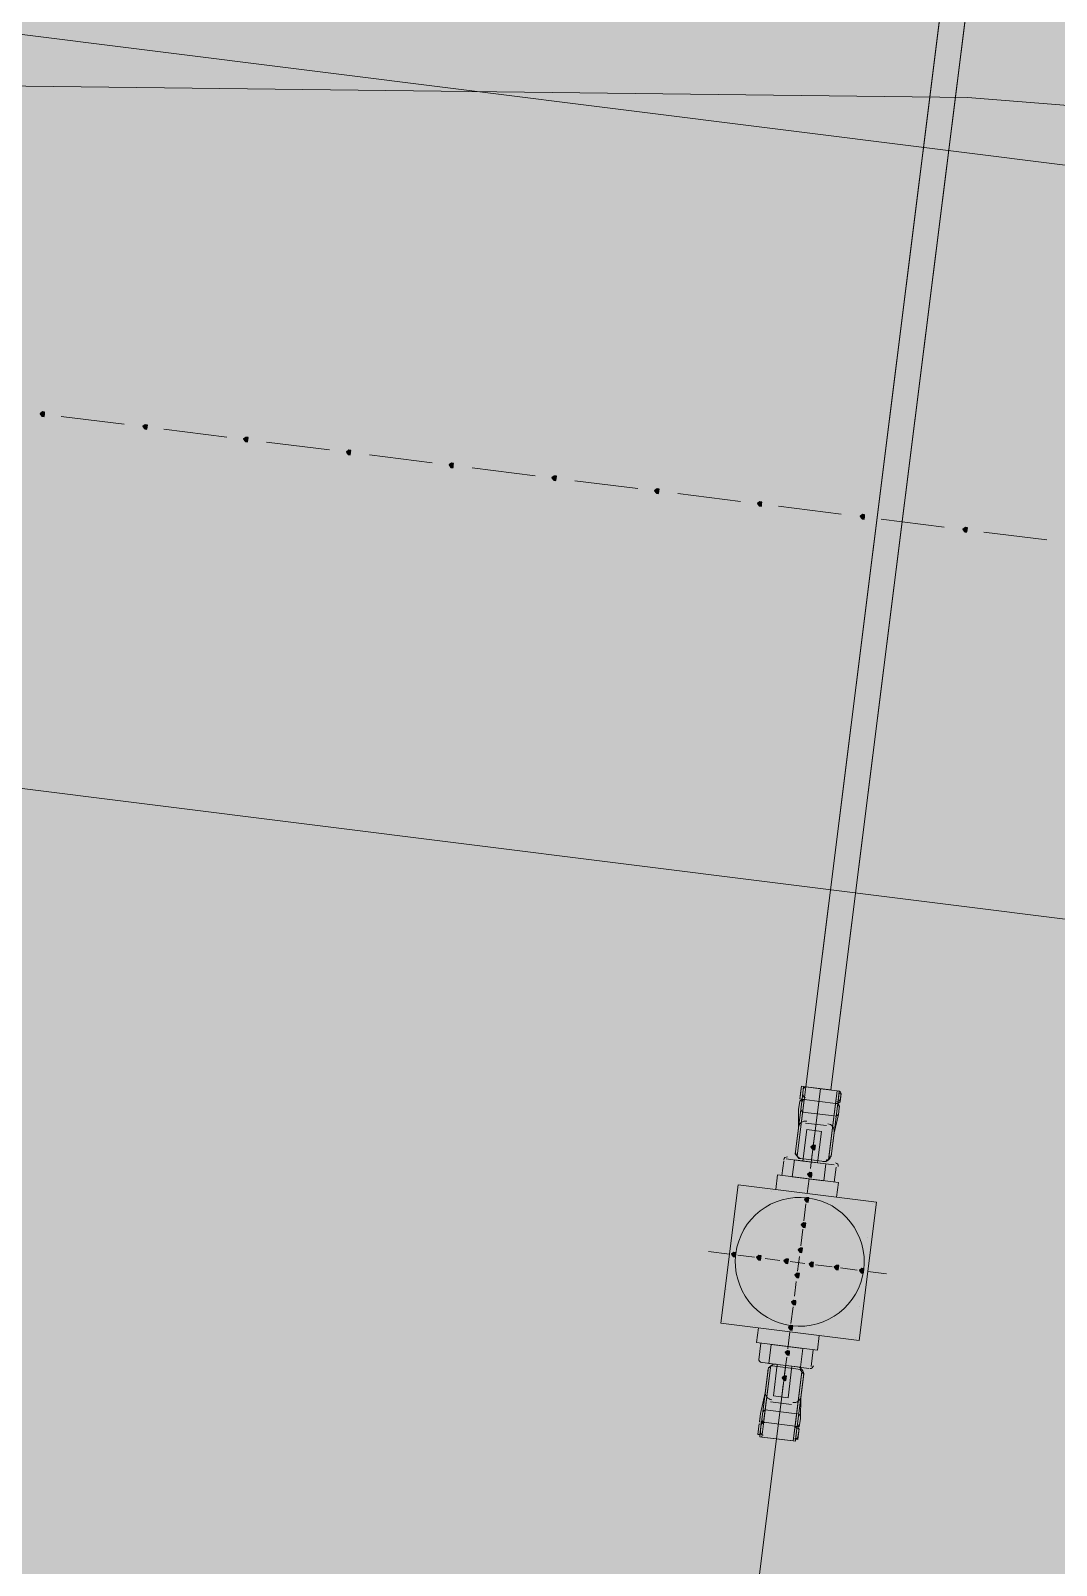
# Model space of a CAD drawing. Header units: metres. Extents: x -4 to 509425, y 7549 to 4732445.
# Drawn here: x 475991.48 to 475995.58, y 4719735.86 to 4719742.01 of the extents above; entities that cross this region are included whole.
import ezdxf

# ---------------------------------------------------------------- set-up
doc = ezdxf.new("R2010")
doc.units = ezdxf.units.M
doc.header["$LTSCALE"] = 0.01
doc.header["$MEASUREMENT"] = 0
doc.layers.get('0').update_dxf_attribs({"lineweight": 0})
doc.layers.add('_SUBESTACIÓN', color=1, linetype='Continuous')
doc.layers.add('SUBESTACION LA VID', color=253, linetype='Continuous')
doc.layers.add('_Yacimiento Arq 100m', color=7, linetype='Continuous', true_color=0xf8991e)

# ---------------------------------------------------------------- blocks, each defined once
blk = doc.blocks.new('A$Cfff6051d')
at = {"layer": 'SUBESTACION LA VID', "transparency": 33554687}
h = blk.add_hatch(color=256, dxfattribs=at)
h.dxf.hatch_style = 2
h.paths.add_polyline_path([(475991.5297, 4719740.4741), (475991.5307, 4719740.4825), (475991.5223, 4719740.4836), (475991.5129, 4719740.4762), (475991.5202, 4719740.4668), (475991.5286, 4719740.4657)])
h = blk.add_hatch(color=256, dxfattribs=at)
h.dxf.hatch_style = 2
h.paths.add_polyline_path([(475991.9413, 4719740.4225), (475991.9424, 4719740.4309), (475991.934, 4719740.432), (475991.9245, 4719740.4246), (475991.9318, 4719740.4152), (475991.9402, 4719740.4141)])
h = blk.add_hatch(color=256, dxfattribs=at)
h.dxf.hatch_style = 2
h.paths.add_polyline_path([(475992.3445, 4719740.372), (475992.3456, 4719740.3804), (475992.3372, 4719740.3814), (475992.3277, 4719740.3741), (475992.3351, 4719740.3646), (475992.3435, 4719740.3636)])
h = blk.add_hatch(color=256, dxfattribs=at)
h.dxf.hatch_style = 2
h.paths.add_polyline_path([(475992.7561, 4719740.3204), (475992.7572, 4719740.3288), (475992.7488, 4719740.3298), (475992.7393, 4719740.3225), (475992.7467, 4719740.313), (475992.7551, 4719740.312)])
h = blk.add_hatch(color=256, dxfattribs=at)
h.dxf.hatch_style = 2
h.paths.add_polyline_path([(475993.1677, 4719740.2688), (475993.1688, 4719740.2772), (475993.1604, 4719740.2782), (475993.1509, 4719740.2709), (475993.1583, 4719740.2614), (475993.1667, 4719740.2604)])
h = blk.add_hatch(color=256, dxfattribs=at)
h.dxf.hatch_style = 2
h.paths.add_polyline_path([(475993.5794, 4719740.2172), (475993.5804, 4719740.2256), (475993.572, 4719740.2266), (475993.5626, 4719740.2193), (475993.5699, 4719740.2098), (475993.5783, 4719740.2088)])
h = blk.add_hatch(color=256, dxfattribs=at)
h.dxf.hatch_style = 2
h.paths.add_polyline_path([(475993.991, 4719740.1656), (475993.992, 4719740.174), (475993.9836, 4719740.175), (475993.9742, 4719740.1677), (475993.9815, 4719740.1582), (475993.9899, 4719740.1572)])
h = blk.add_hatch(color=256, dxfattribs=at)
h.dxf.hatch_style = 2
h.paths.add_polyline_path([(475994.4026, 4719740.114), (475994.4036, 4719740.1224), (475994.3952, 4719740.1234), (475994.3858, 4719740.1161), (475994.3931, 4719740.1066), (475994.4015, 4719740.1056)])
h = blk.add_hatch(color=256, dxfattribs=at)
h.dxf.hatch_style = 2
h.paths.add_polyline_path([(475994.8142, 4719740.0624), (475994.8153, 4719740.0708), (475994.8069, 4719740.0718), (475994.7974, 4719740.0645), (475994.8048, 4719740.055), (475994.8132, 4719740.054)])
h = blk.add_hatch(color=256, dxfattribs=at)
h.dxf.hatch_style = 2
h.paths.add_polyline_path([(475995.2258, 4719740.0108), (475995.2269, 4719740.0192), (475995.2185, 4719740.0202), (475995.209, 4719740.0129), (475995.2164, 4719740.0034), (475995.2248, 4719740.0024)])
h = blk.add_hatch(color=256, dxfattribs=at)
h.dxf.hatch_style = 2
h.paths.add_polyline_path([(475994.6169, 4719737.5359), (475994.618, 4719737.5443), (475994.6096, 4719737.5454), (475994.6001, 4719737.538), (475994.6075, 4719737.5286), (475994.6159, 4719737.5275)])
h = blk.add_hatch(color=256, dxfattribs=at)
h.dxf.hatch_style = 2
h.paths.add_polyline_path([(475994.6032, 4719737.4267), (475994.6043, 4719737.4351), (475994.5959, 4719737.4362), (475994.5864, 4719737.4288), (475994.5938, 4719737.4194), (475994.6022, 4719737.4183)])
h = blk.add_hatch(color=256, dxfattribs=at)
h.dxf.hatch_style = 2
h.paths.add_polyline_path([(475994.5906, 4719737.3259), (475994.5916, 4719737.3343), (475994.5832, 4719737.3354), (475994.5738, 4719737.328), (475994.5811, 4719737.3186), (475994.5895, 4719737.3175)])
h = blk.add_hatch(color=256, dxfattribs=at)
h.dxf.hatch_style = 2
h.paths.add_polyline_path([(475994.578, 4719737.2251), (475994.579, 4719737.2335), (475994.5706, 4719737.2346), (475994.5612, 4719737.2272), (475994.5685, 4719737.2178), (475994.5769, 4719737.2167)])
h = blk.add_hatch(color=256, dxfattribs=at)
h.dxf.hatch_style = 2
h.paths.add_polyline_path([(475994.2986, 4719737.1065), (475994.2996, 4719737.1149), (475994.2912, 4719737.116), (475994.2818, 4719737.1086), (475994.2891, 4719737.0992), (475994.2975, 4719737.0981)])
h = blk.add_hatch(color=256, dxfattribs=at)
h.dxf.hatch_style = 2
h.paths.add_polyline_path([(475994.3994, 4719737.0939), (475994.4004, 4719737.1023), (475994.392, 4719737.1034), (475994.3826, 4719737.096), (475994.3899, 4719737.0866), (475994.3983, 4719737.0855)])
h = blk.add_hatch(color=256, dxfattribs=at)
h.dxf.hatch_style = 2
h.paths.add_polyline_path([(475994.5086, 4719737.0802), (475994.5097, 4719737.0886), (475994.5013, 4719737.0897), (475994.4918, 4719737.0823), (475994.4991, 4719737.0729), (475994.5075, 4719737.0718)])
h = blk.add_hatch(color=256, dxfattribs=at)
h.dxf.hatch_style = 2
h.paths.add_polyline_path([(475994.5653, 4719737.1243), (475994.5664, 4719737.1327), (475994.558, 4719737.1337), (475994.5485, 4719737.1264), (475994.5559, 4719737.1169), (475994.5643, 4719737.1159)])
h = blk.add_hatch(color=256, dxfattribs=at)
h.dxf.hatch_style = 2
h.paths.add_polyline_path([(475994.5527, 4719737.0235), (475994.5537, 4719737.0319), (475994.5453, 4719737.0329), (475994.5359, 4719737.0256), (475994.5432, 4719737.0161), (475994.5516, 4719737.0151)])
h = blk.add_hatch(color=256, dxfattribs=at)
h.dxf.hatch_style = 2
h.paths.add_polyline_path([(475994.6094, 4719737.0676), (475994.6105, 4719737.076), (475994.6021, 4719737.077), (475994.5926, 4719737.0697), (475994.6, 4719737.0602), (475994.6084, 4719737.0592)])
h = blk.add_hatch(color=256, dxfattribs=at)
h.dxf.hatch_style = 2
h.paths.add_polyline_path([(475994.7102, 4719737.0549), (475994.7113, 4719737.0633), (475994.7029, 4719737.0644), (475994.6934, 4719737.057), (475994.7008, 4719737.0476), (475994.7092, 4719737.0465)])
h = blk.add_hatch(color=256, dxfattribs=at)
h.dxf.hatch_style = 2
h.paths.add_polyline_path([(475994.811, 4719737.0423), (475994.8121, 4719737.0507), (475994.8037, 4719737.0518), (475994.7942, 4719737.0444), (475994.8016, 4719737.035), (475994.81, 4719737.0339)])
h = blk.add_hatch(color=256, dxfattribs=at)
h.dxf.hatch_style = 2
h.paths.add_polyline_path([(475994.539, 4719736.9143), (475994.54, 4719736.9227), (475994.5316, 4719736.9237), (475994.5222, 4719736.9164), (475994.5295, 4719736.9069), (475994.5379, 4719736.9059)])
h = blk.add_hatch(color=256, dxfattribs=at)
h.dxf.hatch_style = 2
h.paths.add_polyline_path([(475994.5264, 4719736.8135), (475994.5274, 4719736.8219), (475994.519, 4719736.8229), (475994.5096, 4719736.8156), (475994.5169, 4719736.8061), (475994.5253, 4719736.8051)])
h = blk.add_hatch(color=256, dxfattribs=at)
h.dxf.hatch_style = 2
h.paths.add_polyline_path([(475994.5137, 4719736.7127), (475994.5148, 4719736.7211), (475994.5064, 4719736.7221), (475994.4969, 4719736.7148), (475994.5043, 4719736.7053), (475994.5127, 4719736.7043)])
h = blk.add_hatch(color=256, dxfattribs=at)
h.dxf.hatch_style = 2
h.paths.add_polyline_path([(475994.5011, 4719736.6119), (475994.5021, 4719736.6203), (475994.4937, 4719736.6213), (475994.4843, 4719736.614), (475994.4916, 4719736.6045), (475994.5, 4719736.6035)])
at = {"layer": 'SUBESTACION LA VID', "lineweight": 15}
for p, q in [((476072.0569, 4719731.8887), (475974.5206, 4719744.1168)), ((475995.2501, 4719743.1306), (475994.5792, 4719737.7795)), ((475995.3509, 4719743.1179), (475994.68, 4719737.7669)), ((476071.6253, 4719728.9224), (475974.1478, 4719741.1431)), ((475991.8489, 4719740.4341), (475991.5969, 4719740.4657)), ((475992.2605, 4719740.3825), (475992.0085, 4719740.4141)), ((475992.6721, 4719740.3309), (475992.4201, 4719740.3625)), ((475993.0837, 4719740.2793), (475992.8317, 4719740.3109)), ((475993.4954, 4719740.2277), (475993.2433, 4719740.2593)), ((475993.907, 4719740.1761), (475993.655, 4719740.2077)), ((475994.3186, 4719740.1245), (475994.0666, 4719740.1561)), ((475994.7218, 4719740.0739), (475994.4698, 4719740.1055)), ((475995.1334, 4719740.0223), (475994.8814, 4719740.0539)), ((475995.545, 4719739.9707), (475995.293, 4719740.0023)), ((475994.5792, 4719737.7795), (475994.7052, 4719737.7637)), ((475994.5508, 4719737.6892), (475994.554, 4719737.7144)), ((475994.5582, 4719737.7481), (475994.5603, 4719737.7649)), ((475994.5729, 4719737.7291), (475994.6989, 4719737.7133)), ((475994.6989, 4719737.7133), (475994.5729, 4719737.7291)), ((475994.7199, 4719737.7448), (475994.7178, 4719737.728)), ((475994.5497, 4719737.6126), (475994.5508, 4719737.6892)), ((475994.6926, 4719737.6629), (475994.5666, 4719737.6787)), ((475994.6926, 4719737.5947), (475994.7104, 4719737.6692)), ((475994.7136, 4719737.6944), (475994.7104, 4719737.6692)), ((475994.5382, 4719737.5202), (475994.5497, 4719737.6126)), ((475994.5781, 4719737.6346), (475994.6621, 4719737.6241)), ((475994.6106, 4719737.5538), (475994.618, 4719737.6126)), ((475994.6926, 4719737.5947), (475994.681, 4719737.5023)), ((475994.4835, 4719737.4247), (475994.4909, 4719737.4835)), ((475994.5003, 4719737.4908), (475994.5676, 4719737.4824)), ((475994.6442, 4719737.4813), (475994.5602, 4719737.4918)), ((475994.5676, 4719737.4824), (475994.6264, 4719737.475)), ((475994.598, 4719737.453), (475994.6054, 4719737.5118)), ((475994.6264, 4719737.475), (475994.6936, 4719737.4666)), ((475994.4594, 4719737.368), (475994.4667, 4719737.4268)), ((475994.4667, 4719737.4268), (475994.7103, 4719737.3962)), ((475994.5854, 4719737.3522), (475994.5927, 4719737.411)), ((475994.6935, 4719737.3983), (475994.7009, 4719737.4571)), ((475994.3155, 4719737.3775), (475994.3155, 4719737.3775)), ((475994.4415, 4719737.3617), (475994.4415, 4719737.3617)), ((475994.5843, 4719737.3438), (475994.5843, 4719737.3438)), ((475994.703, 4719737.3374), (475994.7103, 4719737.3962)), ((475994.5717, 4719737.243), (475994.5801, 4719737.3102)), ((475994.7187, 4719737.3269), (475994.7187, 4719737.3269)), ((475994.8447, 4719737.3111), (475994.8447, 4719737.3111)), ((475994.2986, 4719737.2431), (475994.2986, 4719737.2431)), ((475994.559, 4719737.1421), (475994.5675, 4719737.2094)), ((475994.8279, 4719737.1767), (475994.8279, 4719737.1767)), ((475994.2734, 4719737.1097), (475994.1894, 4719737.1202)), ((475994.2818, 4719737.1086), (475994.2818, 4719737.1086)), ((475994.3742, 4719737.0971), (475994.307, 4719737.1055)), ((475994.475, 4719737.0844), (475994.4162, 4719737.0918)), ((475994.5464, 4719737.0413), (475994.5538, 4719737.1001)), ((475994.5758, 4719737.0718), (475994.517, 4719737.0792)), ((475994.685, 4719737.0581), (475994.6178, 4719737.0665)), ((475994.7858, 4719737.0455), (475994.7186, 4719737.0539)), ((475994.811, 4719737.0423), (475994.811, 4719737.0423)), ((475994.9034, 4719737.0307), (475994.8278, 4719737.0402)), ((475994.5338, 4719736.9405), (475994.5411, 4719736.9993)), ((475994.2639, 4719736.9658), (475994.2639, 4719736.9658)), ((475994.5201, 4719736.8313), (475994.5285, 4719736.8985)), ((475994.7931, 4719736.8995), (475994.7931, 4719736.8995)), ((475994.2481, 4719736.8398), (475994.2481, 4719736.8398)), ((475994.3741, 4719736.824), (475994.3741, 4719736.824)), ((475994.3898, 4719736.8135), (475994.3825, 4719736.7547)), ((475994.5074, 4719736.7305), (475994.5158, 4719736.7977)), ((475994.5169, 4719736.8061), (475994.5169, 4719736.8061)), ((475994.6335, 4719736.783), (475994.6261, 4719736.7242)), ((475994.6513, 4719736.7893), (475994.6513, 4719736.7893)), ((475994.3825, 4719736.7547), (475994.6261, 4719736.7242)), ((475994.3993, 4719736.7526), (475994.3908, 4719736.6854)), ((475994.6093, 4719736.7263), (475994.6009, 4719736.6591)), ((475994.7773, 4719736.7735), (475994.7773, 4719736.7735)), ((475994.3982, 4719736.676), (475994.4654, 4719736.6675)), ((475994.5399, 4719736.6497), (475994.4559, 4719736.6602)), ((475994.4654, 4719736.6675), (475994.5242, 4719736.6602)), ((475994.4948, 4719736.6297), (475994.5032, 4719736.6969)), ((475994.5242, 4719736.6602), (475994.5914, 4719736.6517)), ((475994.4276, 4719736.6382), (475994.4171, 4719736.5541)), ((475994.5599, 4719736.5362), (475994.5704, 4719736.6202)), ((475994.4171, 4719736.5541), (475994.3981, 4719736.4712)), ((475994.4821, 4719736.5289), (475994.4895, 4719736.5877)), ((475994.5599, 4719736.5362), (475994.5577, 4719736.4512)), ((475994.543, 4719736.4701), (475994.417, 4719736.4859)), ((475994.438, 4719736.5174), (475994.522, 4719736.5069)), ((475994.3918, 4719736.4208), (475994.3886, 4719736.3956)), ((475994.3981, 4719736.4712), (475994.395, 4719736.446)), ((475994.4107, 4719736.4355), (475994.5367, 4719736.4197)), ((475994.5367, 4719736.4197), (475994.4107, 4719736.4355)), ((475994.5546, 4719736.426), (475994.5577, 4719736.4512)), ((475994.4621, 4719736.3693), (475993.4427, 4719728.2378)), ((475994.4033, 4719736.3767), (475994.5293, 4719736.3609)), ((475994.5482, 4719736.3756), (475994.5514, 4719736.4008))]:
    blk.add_line(p, q, dxfattribs=at)
at = {"layer": 'SUBESTACION LA VID', "lineweight": 0}
for p, q in [((475994.5508, 4719737.6892), (475994.555, 4719737.7228)), ((475994.5508, 4719737.6892), (475994.555, 4719737.7228)), ((475994.5508, 4719737.6892), (475994.555, 4719737.7228)), ((475994.5508, 4719737.6892), (475994.555, 4719737.7228)), ((475994.5508, 4719737.6892), (475994.554, 4719737.7144)), ((475994.5571, 4719737.7397), (475994.5603, 4719737.7649)), ((475994.6715, 4719737.4949), (475994.6989, 4719737.7133)), ((475994.6926, 4719737.5947), (475994.7062, 4719737.7039)), ((475994.7168, 4719737.7196), (475994.721, 4719737.7532)), ((475994.681, 4719737.5023), (475994.6926, 4719737.5947)), ((475994.4286, 4719736.6466), (475994.4023, 4719736.4365)), ((475994.5641, 4719736.6381), (475994.5367, 4719736.4197)), ((475994.5599, 4719736.5362), (475994.5451, 4719736.4186)), ((475994.5599, 4719736.5362), (475994.5451, 4719736.4186)), ((475994.3918, 4719736.4208), (475994.3886, 4719736.3956)), ((475994.3981, 4719736.4712), (475994.3939, 4719736.4376)), ((475994.3981, 4719736.4712), (475994.3939, 4719736.4376)), ((475994.3981, 4719736.4712), (475994.3939, 4719736.4376)), ((475994.4013, 4719736.4281), (475994.3949, 4719736.3777)), ((475994.4013, 4719736.4281), (475994.3949, 4719736.3777)), ((475994.3981, 4719736.4712), (475994.395, 4719736.446)), ((475994.3981, 4719736.4712), (475994.395, 4719736.446)), ((475994.4013, 4719736.4281), (475994.396, 4719736.3861)), ((475994.5441, 4719736.4102), (475994.5377, 4719736.3598)), ((475994.5525, 4719736.4092), (475994.5482, 4719736.3756))]:
    blk.add_line(p, q, dxfattribs=at)
at = {"layer": 'SUBESTACION LA VID', "lineweight": 15}
for points in [[(475995.2501, 4719743.1306), (475995.3509, 4719743.1179), (475994.68, 4719737.7669), (475994.5792, 4719737.7795), (475995.2501, 4719743.1306)], [(475994.5382, 4719737.5202), (475994.5371, 4719737.5118), (475994.5445, 4719737.5023), (475994.5518, 4719737.4929), (475994.5602, 4719737.4918), (475994.6022, 4719737.4866), (475994.638, 4719737.7722), (475994.5792, 4719737.7795), (475994.5708, 4719737.7806), (475994.5624, 4719737.7817), (475994.5614, 4719737.7733), (475994.5603, 4719737.7649), (475994.5582, 4719737.7481), (475994.5571, 4719737.7397), (475994.5561, 4719737.7313), (475994.5645, 4719737.7302), (475994.5729, 4719737.7291), (475994.5645, 4719737.7302), (475994.555, 4719737.7228), (475994.554, 4719737.7144), (475994.5508, 4719737.6892), (475994.5497, 4719737.6126), (475994.5382, 4719737.5202)], [(475994.681, 4719737.5023), (475994.6715, 4719737.4949), (475994.6705, 4719737.4865), (475994.6621, 4719737.4876), (475994.661, 4719737.4792), (475994.6442, 4719737.4813), (475994.6022, 4719737.4866), (475994.638, 4719737.7722), (475994.7052, 4719737.7637), (475994.7136, 4719737.7627), (475994.7126, 4719737.7543), (475994.721, 4719737.7532), (475994.7199, 4719737.7448), (475994.7178, 4719737.728), (475994.7168, 4719737.7196), (475994.7073, 4719737.7123), (475994.6989, 4719737.7133), (475994.7073, 4719737.7123), (475994.7062, 4719737.7039), (475994.7146, 4719737.7028), (475994.7136, 4719737.6944), (475994.7104, 4719737.6692), (475994.6926, 4719737.5947), (475994.681, 4719737.5023)], [(475994.5676, 4719737.4824), (475994.5833, 4719737.6084), (475994.6422, 4719737.601), (475994.6264, 4719737.475)], [(475994.534, 4719737.4866), (475994.5255, 4719737.4194), (475994.6515, 4719737.4036), (475994.66, 4719737.4708), (475994.534, 4719737.4866)], [(475994.8626, 4719737.3174), (475994.7931, 4719736.763), (475994.2386, 4719736.8325), (475994.3081, 4719737.3869), (475994.8626, 4719737.3174)], [(475994.4318, 4719736.6718), (475994.4413, 4719736.7474), (475994.5673, 4719736.7316), (475994.5578, 4719736.656), (475994.4318, 4719736.6718)], [(475994.4276, 4719736.6382), (475994.4286, 4719736.6466), (475994.4297, 4719736.655), (475994.4381, 4719736.6539), (475994.4391, 4719736.6623), (475994.4475, 4719736.6612), (475994.4559, 4719736.6602), (475994.4979, 4719736.6549), (475994.4621, 4719736.3693), (475994.4033, 4719736.3767), (475994.3949, 4719736.3777), (475994.396, 4719736.3861), (475994.3876, 4719736.3872), (475994.3886, 4719736.3956), (475994.3918, 4719736.4208), (475994.3929, 4719736.4292), (475994.4013, 4719736.4281), (475994.4023, 4719736.4365), (475994.4107, 4719736.4355), (475994.4023, 4719736.4365), (475994.3939, 4719736.4376), (475994.395, 4719736.446), (475994.3981, 4719736.4712), (475994.4171, 4719736.5541), (475994.4276, 4719736.6382)], [(475994.4654, 4719736.6675), (475994.4496, 4719736.5415), (475994.5084, 4719736.5342), (475994.5242, 4719736.6602)], [(475994.5704, 4719736.6202), (475994.5714, 4719736.6286), (475994.5641, 4719736.6381), (475994.5567, 4719736.6476), (475994.5399, 4719736.6497), (475994.4979, 4719736.6549), (475994.4621, 4719736.3693), (475994.5293, 4719736.3609), (475994.5377, 4719736.3598), (475994.5388, 4719736.3682), (475994.5472, 4719736.3672), (475994.5482, 4719736.3756), (475994.5514, 4719736.4008), (475994.5525, 4719736.4092), (475994.5441, 4719736.4102), (475994.5367, 4719736.4197), (475994.5451, 4719736.4186), (475994.5535, 4719736.4176), (475994.5546, 4719736.426), (475994.5577, 4719736.4512), (475994.5599, 4719736.5362), (475994.5704, 4719736.6202)]]:
    blk.add_lwpolyline(points, dxfattribs=at)
at = {"layer": 'SUBESTACION LA VID'}
for points in [[(475991.5297, 4719740.4741), (475991.5307, 4719740.4825), (475991.5223, 4719740.4836), (475991.5129, 4719740.4762), (475991.5202, 4719740.4668), (475991.5286, 4719740.4657)], [(475991.9413, 4719740.4225), (475991.9424, 4719740.4309), (475991.934, 4719740.432), (475991.9245, 4719740.4246), (475991.9318, 4719740.4152), (475991.9402, 4719740.4141)], [(475992.3445, 4719740.372), (475992.3456, 4719740.3804), (475992.3372, 4719740.3814), (475992.3277, 4719740.3741), (475992.3351, 4719740.3646), (475992.3435, 4719740.3636)], [(475992.7561, 4719740.3204), (475992.7572, 4719740.3288), (475992.7488, 4719740.3298), (475992.7393, 4719740.3225), (475992.7467, 4719740.313), (475992.7551, 4719740.312)], [(475993.1677, 4719740.2688), (475993.1688, 4719740.2772), (475993.1604, 4719740.2782), (475993.1509, 4719740.2709), (475993.1583, 4719740.2614), (475993.1667, 4719740.2604)], [(475993.5794, 4719740.2172), (475993.5804, 4719740.2256), (475993.572, 4719740.2266), (475993.5626, 4719740.2193), (475993.5699, 4719740.2098), (475993.5783, 4719740.2088)], [(475993.991, 4719740.1656), (475993.992, 4719740.174), (475993.9836, 4719740.175), (475993.9742, 4719740.1677), (475993.9815, 4719740.1582), (475993.9899, 4719740.1572)], [(475994.4026, 4719740.114), (475994.4036, 4719740.1224), (475994.3952, 4719740.1234), (475994.3858, 4719740.1161), (475994.3931, 4719740.1066), (475994.4015, 4719740.1056)], [(475994.8142, 4719740.0624), (475994.8153, 4719740.0708), (475994.8069, 4719740.0718), (475994.7974, 4719740.0645), (475994.8048, 4719740.055), (475994.8132, 4719740.054)], [(475995.2258, 4719740.0108), (475995.2269, 4719740.0192), (475995.2185, 4719740.0202), (475995.209, 4719740.0129), (475995.2164, 4719740.0034), (475995.2248, 4719740.0024)], [(475994.6169, 4719737.5359), (475994.618, 4719737.5443), (475994.6096, 4719737.5454), (475994.6001, 4719737.538), (475994.6075, 4719737.5286), (475994.6159, 4719737.5275)], [(475994.6032, 4719737.4267), (475994.6043, 4719737.4351), (475994.5959, 4719737.4362), (475994.5864, 4719737.4288), (475994.5938, 4719737.4194), (475994.6022, 4719737.4183)], [(475994.5906, 4719737.3259), (475994.5916, 4719737.3343), (475994.5832, 4719737.3354), (475994.5738, 4719737.328), (475994.5811, 4719737.3186), (475994.5895, 4719737.3175)], [(475994.578, 4719737.2251), (475994.579, 4719737.2335), (475994.5706, 4719737.2346), (475994.5612, 4719737.2272), (475994.5685, 4719737.2178), (475994.5769, 4719737.2167)], [(475994.2986, 4719737.1065), (475994.2996, 4719737.1149), (475994.2912, 4719737.116), (475994.2818, 4719737.1086), (475994.2891, 4719737.0992), (475994.2975, 4719737.0981)], [(475994.3994, 4719737.0939), (475994.4004, 4719737.1023), (475994.392, 4719737.1034), (475994.3826, 4719737.096), (475994.3899, 4719737.0866), (475994.3983, 4719737.0855)], [(475994.5086, 4719737.0802), (475994.5097, 4719737.0886), (475994.5013, 4719737.0897), (475994.4918, 4719737.0823), (475994.4991, 4719737.0729), (475994.5075, 4719737.0718)], [(475994.5653, 4719737.1243), (475994.5664, 4719737.1327), (475994.558, 4719737.1337), (475994.5485, 4719737.1264), (475994.5559, 4719737.1169), (475994.5643, 4719737.1159)], [(475994.5527, 4719737.0235), (475994.5537, 4719737.0319), (475994.5453, 4719737.0329), (475994.5359, 4719737.0256), (475994.5432, 4719737.0161), (475994.5516, 4719737.0151)], [(475994.6094, 4719737.0676), (475994.6105, 4719737.076), (475994.6021, 4719737.077), (475994.5926, 4719737.0697), (475994.6, 4719737.0602), (475994.6084, 4719737.0592)], [(475994.7102, 4719737.0549), (475994.7113, 4719737.0633), (475994.7029, 4719737.0644), (475994.6934, 4719737.057), (475994.7008, 4719737.0476), (475994.7092, 4719737.0465)], [(475994.811, 4719737.0423), (475994.8121, 4719737.0507), (475994.8037, 4719737.0518), (475994.7942, 4719737.0444), (475994.8016, 4719737.035), (475994.81, 4719737.0339)], [(475994.539, 4719736.9143), (475994.54, 4719736.9227), (475994.5316, 4719736.9237), (475994.5222, 4719736.9164), (475994.5295, 4719736.9069), (475994.5379, 4719736.9059)], [(475994.5264, 4719736.8135), (475994.5274, 4719736.8219), (475994.519, 4719736.8229), (475994.5096, 4719736.8156), (475994.5169, 4719736.8061), (475994.5253, 4719736.8051)], [(475994.5137, 4719736.7127), (475994.5148, 4719736.7211), (475994.5064, 4719736.7221), (475994.4969, 4719736.7148), (475994.5043, 4719736.7053), (475994.5127, 4719736.7043)], [(475994.5011, 4719736.6119), (475994.5021, 4719736.6203), (475994.4937, 4719736.6213), (475994.4843, 4719736.614), (475994.4916, 4719736.6045), (475994.5, 4719736.6035)]]:
    blk.add_lwpolyline(points, close=True, dxfattribs=at)
at = {"layer": 'SUBESTACION LA VID', "lineweight": 0}
for points in [[(475991.5297, 4719740.4741), (475991.5307, 4719740.4825), (475991.5223, 4719740.4836), (475991.5129, 4719740.4762), (475991.5202, 4719740.4668), (475991.5286, 4719740.4657)], [(475991.9413, 4719740.4225), (475991.9424, 4719740.4309), (475991.934, 4719740.432), (475991.9245, 4719740.4246), (475991.9318, 4719740.4152), (475991.9402, 4719740.4141)], [(475992.3445, 4719740.372), (475992.3456, 4719740.3804), (475992.3372, 4719740.3814), (475992.3277, 4719740.3741), (475992.3351, 4719740.3646), (475992.3435, 4719740.3636)], [(475992.7561, 4719740.3204), (475992.7572, 4719740.3288), (475992.7488, 4719740.3298), (475992.7393, 4719740.3225), (475992.7467, 4719740.313), (475992.7551, 4719740.312)], [(475993.1677, 4719740.2688), (475993.1688, 4719740.2772), (475993.1604, 4719740.2782), (475993.1509, 4719740.2709), (475993.1583, 4719740.2614), (475993.1667, 4719740.2604)], [(475993.5794, 4719740.2172), (475993.5804, 4719740.2256), (475993.572, 4719740.2266), (475993.5626, 4719740.2193), (475993.5699, 4719740.2098), (475993.5783, 4719740.2088)], [(475993.991, 4719740.1656), (475993.992, 4719740.174), (475993.9836, 4719740.175), (475993.9742, 4719740.1677), (475993.9815, 4719740.1582), (475993.9899, 4719740.1572)], [(475994.4026, 4719740.114), (475994.4036, 4719740.1224), (475994.3952, 4719740.1234), (475994.3858, 4719740.1161), (475994.3931, 4719740.1066), (475994.4015, 4719740.1056)], [(475994.8142, 4719740.0624), (475994.8153, 4719740.0708), (475994.8069, 4719740.0718), (475994.7974, 4719740.0645), (475994.8048, 4719740.055), (475994.8132, 4719740.054)], [(475995.2258, 4719740.0108), (475995.2269, 4719740.0192), (475995.2185, 4719740.0202), (475995.209, 4719740.0129), (475995.2164, 4719740.0034), (475995.2248, 4719740.0024)], [(475994.6169, 4719737.5359), (475994.618, 4719737.5443), (475994.6096, 4719737.5454), (475994.6001, 4719737.538), (475994.6075, 4719737.5286), (475994.6159, 4719737.5275)], [(475994.6032, 4719737.4267), (475994.6043, 4719737.4351), (475994.5959, 4719737.4362), (475994.5864, 4719737.4288), (475994.5938, 4719737.4194), (475994.6022, 4719737.4183)], [(475994.5906, 4719737.3259), (475994.5916, 4719737.3343), (475994.5832, 4719737.3354), (475994.5738, 4719737.328), (475994.5811, 4719737.3186), (475994.5895, 4719737.3175)], [(475994.578, 4719737.2251), (475994.579, 4719737.2335), (475994.5706, 4719737.2346), (475994.5612, 4719737.2272), (475994.5685, 4719737.2178), (475994.5769, 4719737.2167)], [(475994.2986, 4719737.1065), (475994.2996, 4719737.1149), (475994.2912, 4719737.116), (475994.2818, 4719737.1086), (475994.2891, 4719737.0992), (475994.2975, 4719737.0981)], [(475994.3994, 4719737.0939), (475994.4004, 4719737.1023), (475994.392, 4719737.1034), (475994.3826, 4719737.096), (475994.3899, 4719737.0866), (475994.3983, 4719737.0855)], [(475994.5086, 4719737.0802), (475994.5097, 4719737.0886), (475994.5013, 4719737.0897), (475994.4918, 4719737.0823), (475994.4991, 4719737.0729), (475994.5075, 4719737.0718)], [(475994.5653, 4719737.1243), (475994.5664, 4719737.1327), (475994.558, 4719737.1337), (475994.5485, 4719737.1264), (475994.5559, 4719737.1169), (475994.5643, 4719737.1159)], [(475994.5527, 4719737.0235), (475994.5537, 4719737.0319), (475994.5453, 4719737.0329), (475994.5359, 4719737.0256), (475994.5432, 4719737.0161), (475994.5516, 4719737.0151)], [(475994.6094, 4719737.0676), (475994.6105, 4719737.076), (475994.6021, 4719737.077), (475994.5926, 4719737.0697), (475994.6, 4719737.0602), (475994.6084, 4719737.0592)], [(475994.7102, 4719737.0549), (475994.7113, 4719737.0633), (475994.7029, 4719737.0644), (475994.6934, 4719737.057), (475994.7008, 4719737.0476), (475994.7092, 4719737.0465)], [(475994.811, 4719737.0423), (475994.8121, 4719737.0507), (475994.8037, 4719737.0518), (475994.7942, 4719737.0444), (475994.8016, 4719737.035), (475994.81, 4719737.0339)], [(475994.539, 4719736.9143), (475994.54, 4719736.9227), (475994.5316, 4719736.9237), (475994.5222, 4719736.9164), (475994.5295, 4719736.9069), (475994.5379, 4719736.9059)], [(475994.5264, 4719736.8135), (475994.5274, 4719736.8219), (475994.519, 4719736.8229), (475994.5096, 4719736.8156), (475994.5169, 4719736.8061), (475994.5253, 4719736.8051)], [(475994.5137, 4719736.7127), (475994.5148, 4719736.7211), (475994.5064, 4719736.7221), (475994.4969, 4719736.7148), (475994.5043, 4719736.7053), (475994.5127, 4719736.7043)], [(475994.5011, 4719736.6119), (475994.5021, 4719736.6203), (475994.4937, 4719736.6213), (475994.4843, 4719736.614), (475994.4916, 4719736.6045), (475994.5, 4719736.6035)]]:
    blk.add_lwpolyline(points, close=True, dxfattribs=at)
for points in [[(475994.5708, 4719737.7806), (475994.5645, 4719737.7302), (475994.5382, 4719737.5202)], [(475994.5792, 4719737.7795), (475994.5445, 4719737.5023), (475994.5729, 4719737.7291)], [(475994.5561, 4719737.7313), (475994.5614, 4719737.7733), (475994.5561, 4719737.7313)], [(475994.5571, 4719737.7397), (475994.5614, 4719737.7733), (475994.5571, 4719737.7397), (475994.5614, 4719737.7733)], [(475994.5571, 4719737.7397), (475994.5614, 4719737.7733), (475994.5571, 4719737.7397)], [(475994.5571, 4719737.7397), (475994.5614, 4719737.7733), (475994.5571, 4719737.7397)], [(475994.5645, 4719737.7302), (475994.5382, 4719737.5202), (475994.5497, 4719737.6126)], [(475994.5508, 4719737.6892), (475994.554, 4719737.7144), (475994.5508, 4719737.6892)], [(475994.5508, 4719737.6892), (475994.554, 4719737.7144), (475994.5508, 4719737.6892)], [(475994.5582, 4719737.7481), (475994.5603, 4719737.7649), (475994.5571, 4719737.7397)], [(475994.7052, 4719737.7637), (475994.6705, 4719737.4865), (475994.6989, 4719737.7133), (475994.7052, 4719737.7637)], [(475994.6715, 4719737.4949), (475994.6989, 4719737.7133), (475994.7052, 4719737.7637)], [(475994.7136, 4719737.7627), (475994.7073, 4719737.7123), (475994.681, 4719737.5023), (475994.7073, 4719737.7123)], [(475994.6926, 4719737.5947), (475994.7073, 4719737.7123), (475994.7136, 4719737.7627), (475994.7073, 4719737.7123)], [(475994.7073, 4719737.7123), (475994.7136, 4719737.7627), (475994.7073, 4719737.7123), (475994.7136, 4719737.7627)], [(475994.7073, 4719737.7123), (475994.7126, 4719737.7543), (475994.7073, 4719737.7123)], [(475994.7168, 4719737.7196), (475994.721, 4719737.7532), (475994.7168, 4719737.7196)], [(475994.7168, 4719737.7196), (475994.721, 4719737.7532), (475994.7168, 4719737.7196), (475994.721, 4719737.7532)], [(475994.7168, 4719737.7196), (475994.721, 4719737.7532), (475994.7168, 4719737.7196)], [(475994.7168, 4719737.7196), (475994.7199, 4719737.7448), (475994.7168, 4719737.7196)], [(475994.7104, 4719737.6692), (475994.7136, 4719737.6944), (475994.7104, 4719737.6692)], [(475994.7104, 4719737.6692), (475994.7136, 4719737.6944), (475994.7104, 4719737.6692)], [(475994.4297, 4719736.655), (475994.4023, 4719736.4365), (475994.4297, 4719736.655)], [(475994.4023, 4719736.4365), (475994.4286, 4719736.6466), (475994.4171, 4719736.5541)], [(475994.4033, 4719736.3767), (475994.4381, 4719736.6539), (475994.4107, 4719736.4355)], [(475994.5293, 4719736.3609), (475994.5641, 4719736.6381), (475994.5367, 4719736.4197), (475994.5293, 4719736.3609)], [(475994.5641, 4719736.6381), (475994.5367, 4719736.4197), (475994.5293, 4719736.3609)], [(475994.5714, 4719736.6286), (475994.5451, 4719736.4186), (475994.5714, 4719736.6286), (475994.5599, 4719736.5362)], [(475994.3886, 4719736.3956), (475994.3918, 4719736.4208), (475994.3876, 4719736.3872), (475994.3929, 4719736.4292)], [(475994.3929, 4719736.4292), (475994.3876, 4719736.3872), (475994.3929, 4719736.4292)], [(475994.3929, 4719736.4292), (475994.3876, 4719736.3872), (475994.3929, 4719736.4292)], [(475994.3929, 4719736.4292), (475994.3876, 4719736.3872), (475994.3929, 4719736.4292)], [(475994.3918, 4719736.4208), (475994.3886, 4719736.3956), (475994.3918, 4719736.4208)], [(475994.3981, 4719736.4712), (475994.395, 4719736.446), (475994.3981, 4719736.4712)], [(475994.3981, 4719736.4712), (475994.395, 4719736.446), (475994.3981, 4719736.4712)], [(475994.5577, 4719736.4512), (475994.5546, 4719736.426), (475994.5577, 4719736.4512)], [(475994.5577, 4719736.4512), (475994.5546, 4719736.426), (475994.5577, 4719736.4512)], [(475994.5377, 4719736.3598), (475994.5441, 4719736.4102), (475994.5388, 4719736.3682), (475994.5441, 4719736.4102)], [(475994.5441, 4719736.4102), (475994.5388, 4719736.3682), (475994.5441, 4719736.4102)], [(475994.5441, 4719736.4102), (475994.5388, 4719736.3682), (475994.5441, 4719736.4102)], [(475994.5525, 4719736.4092), (475994.5472, 4719736.3672), (475994.5525, 4719736.4092)], [(475994.5525, 4719736.4092), (475994.5472, 4719736.3672), (475994.5525, 4719736.4092), (475994.5472, 4719736.3672)], [(475994.5514, 4719736.4008), (475994.5482, 4719736.3756), (475994.5514, 4719736.4008)], [(475994.5514, 4719736.4008), (475994.5482, 4719736.3756), (475994.5514, 4719736.4008)]]:
    blk.add_lwpolyline(points, dxfattribs=at)
at = {"layer": 'SUBESTACION LA VID', "lineweight": 15}
for points in [[(475994.5834, 4719737.779), (475994.5765, 4719737.7799), (475994.5701, 4719737.775), (475994.5692, 4719737.768)], [(475994.5771, 4719737.7286), (475994.5701, 4719737.7295), (475994.5638, 4719737.7246), (475994.5629, 4719737.7176)], [(475994.5671, 4719737.7512), (475994.5663, 4719737.7442), (475994.5712, 4719737.7379), (475994.5781, 4719737.737)], [(475994.7141, 4719737.6986), (475994.715, 4719737.7056), (475994.7101, 4719737.712), (475994.7031, 4719737.7128)], [(475994.7042, 4719737.7212), (475994.7111, 4719737.7204), (475994.7175, 4719737.7253), (475994.7183, 4719737.7322)], [(475994.7204, 4719737.749), (475994.7213, 4719737.756), (475994.7164, 4719737.7624), (475994.7094, 4719737.7632)], [(475994.5834, 4719737.6425), (475994.5671, 4719737.6445), (475994.5523, 4719737.633), (475994.5503, 4719737.6168)], [(475994.5598, 4719737.6924), (475994.5589, 4719737.6854), (475994.5638, 4719737.6791), (475994.5708, 4719737.6782)], [(475994.6968, 4719737.6624), (475994.7037, 4719737.6615), (475994.7101, 4719737.6665), (475994.711, 4719737.6734)], [(475994.6931, 4719737.5989), (475994.6951, 4719737.6151), (475994.6836, 4719737.6299), (475994.6674, 4719737.632)], [(475994.5387, 4719737.5244), (475994.5367, 4719737.5082), (475994.5482, 4719737.4933), (475994.5644, 4719737.4913)], [(475994.5056, 4719737.4987), (475994.4986, 4719737.4995), (475994.4923, 4719737.4946), (475994.4914, 4719737.4877)], [(475994.6484, 4719737.4808), (475994.6646, 4719737.4787), (475994.6795, 4719737.4902), (475994.6815, 4719737.5065)], [(475994.7098, 4719737.4603), (475994.7107, 4719737.4672), (475994.7058, 4719737.4736), (475994.6988, 4719737.4745)], [(475994.3914, 4719736.6896), (475994.3905, 4719736.6827), (475994.3954, 4719736.6763), (475994.4024, 4719736.6754)], [(475994.4612, 4719736.6681), (475994.445, 4719736.6701), (475994.4301, 4719736.6586), (475994.4281, 4719736.6424)], [(475994.5956, 4719736.6512), (475994.6026, 4719736.6503), (475994.6089, 4719736.6553), (475994.6098, 4719736.6622)], [(475994.5709, 4719736.6244), (475994.573, 4719736.6407), (475994.5614, 4719736.6555), (475994.5452, 4719736.6575)], [(475994.4176, 4719736.5583), (475994.4155, 4719736.5421), (475994.4271, 4719736.5273), (475994.4433, 4719736.5253)], [(475994.5273, 4719736.5147), (475994.5435, 4719736.5127), (475994.5583, 4719736.5242), (475994.5604, 4719736.5404)], [(475994.4212, 4719736.4854), (475994.4143, 4719736.4862), (475994.4079, 4719736.4813), (475994.407, 4719736.4743)], [(475994.4149, 4719736.435), (475994.4079, 4719736.4358), (475994.4016, 4719736.4309), (475994.4007, 4719736.4239)], [(475994.4039, 4719736.4491), (475994.403, 4719736.4422), (475994.4079, 4719736.4358), (475994.4149, 4719736.435)], [(475994.5409, 4719736.4192), (475994.5479, 4719736.4183), (475994.5542, 4719736.4232), (475994.5551, 4719736.4302)], [(475994.5519, 4719736.405), (475994.5528, 4719736.4119), (475994.5479, 4719736.4183), (475994.5409, 4719736.4192)], [(475994.5583, 4719736.4554), (475994.5591, 4719736.4623), (475994.5542, 4719736.4687), (475994.5472, 4719736.4696)], [(475994.3976, 4719736.3987), (475994.3967, 4719736.3918), (475994.4016, 4719736.3854), (475994.4086, 4719736.3846)], [(475994.5346, 4719736.3688), (475994.5415, 4719736.3679), (475994.5479, 4719736.3728), (475994.5488, 4719736.3798)]]:
    blk.add_open_spline(points, degree=3, dxfattribs=at)
blk.add_open_spline([(475994.5874, 4719737.3348), (475994.4459, 4719737.3526), (475994.3169, 4719737.2522), (475994.2991, 4719737.1107), (475994.2814, 4719736.9692), (475994.3817, 4719736.8401), (475994.5232, 4719736.8224), (475994.6647, 4719736.8047), (475994.7938, 4719736.905), (475994.8115, 4719737.0465), (475994.8293, 4719737.188), (475994.7289, 4719737.3171), (475994.5874, 4719737.3348)], degree=3, knots=[0, 0, 0, 0, 1, 1, 1, 2, 2, 2, 3, 3, 3, 4, 4, 4, 4], dxfattribs=at)

msp = doc.modelspace()

# ---------------------------------------------------------------- hatches: boundary and pattern name
at = {"layer": '_SUBESTACIÓN', "transparency": 33554559}
h = msp.add_hatch(color=1, dxfattribs=at)
h.dxf.hatch_style = 1
h.paths.add_polyline_path([(475968.6399, 4719805.825), (476089.9386, 4719790.615), (476078.1686, 4719696.74), (475956.8686, 4719711.9502)])

# ---------------------------------------------------------------- linework, layer by layer
at = {"layer": '_Yacimiento Arq 100m', "lineweight": 0}
msp.add_lwpolyline([(475857.3225, 4719732.5738), (475862.8891, 4719734.5523), (475873.9121, 4719737.6298), (475886.1564, 4719740.0483), (475900.6441, 4719741.5199), (475914.2011, 4719741.6782), (475924.1525, 4719741.2012), (475938.3266, 4719740.1547), (475940.049, 4719740.1145), (475943.445, 4719740.1758), (475967.8378, 4719741.494), (475980.5899, 4719741.9184), (475995.2278, 4719741.7429), (476009.806, 4719740.6011), (476020.8562, 4719738.9722), (476031.6141, 4719736.6943), (476042.7214, 4719733.5107), (476048.5837, 4719731.3217)], dxfattribs=at)

# ---------------------------------------------------------------- block references
at = {"linetype": 'Continuous'}
msp.add_blockref('A$Cfff6051d', (0, 0), dxfattribs=at)

doc.saveas('drawing.dxf')
